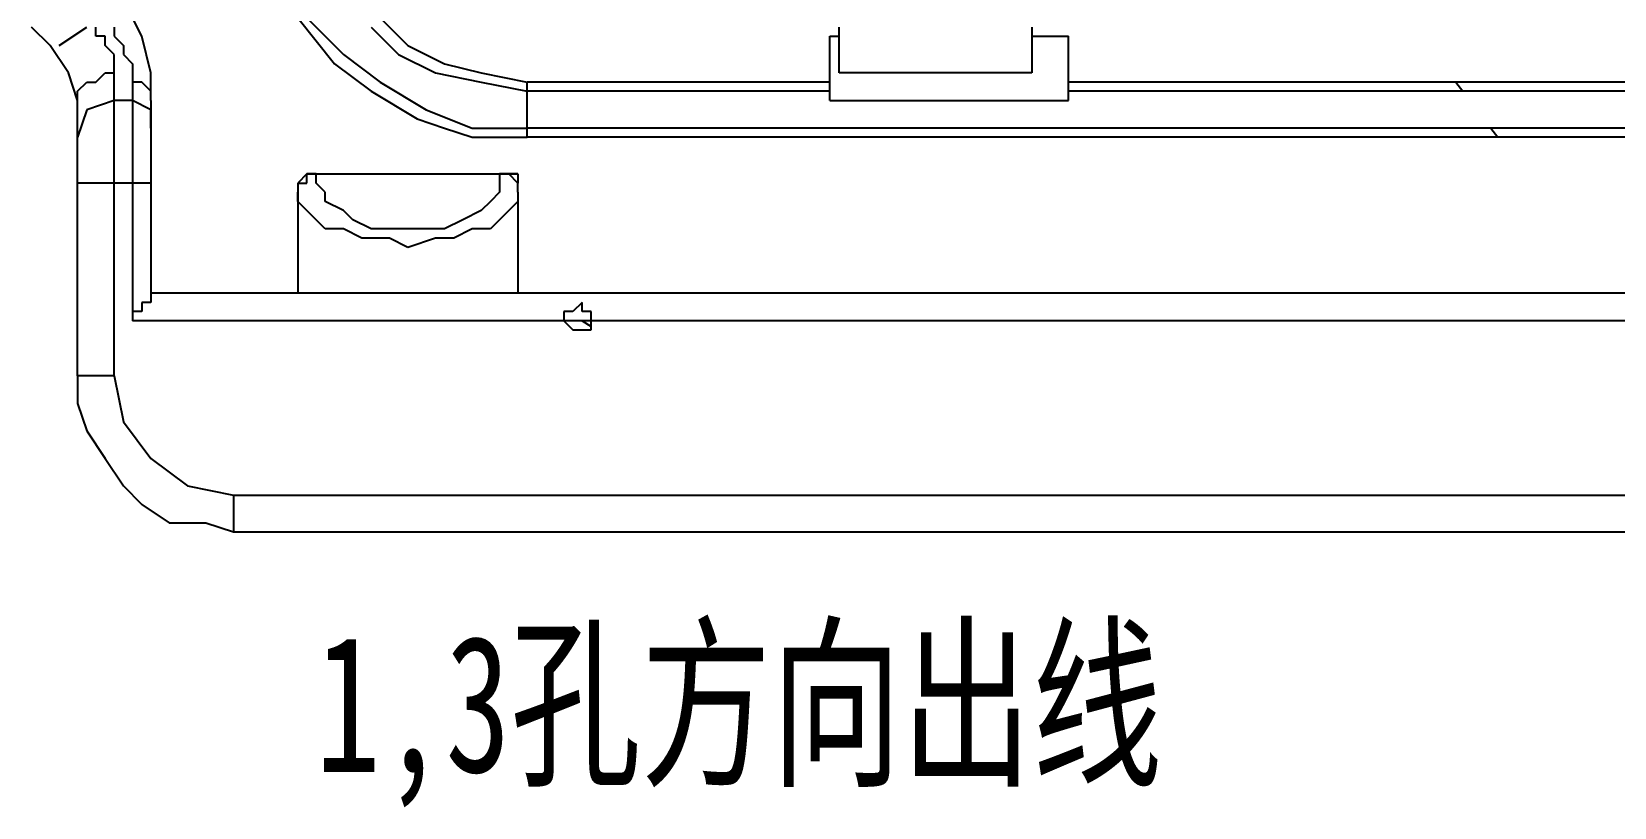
# Model space of a CAD drawing. Header units: inches. Extents: x 47316 to 59086, y 3141 to 11743.
# Drawn here: x 57651.44 to 57680.42, y 7289.83 to 7304.03 of the extents above; entities that cross this region are included whole.
import ezdxf

# ---------------------------------------------------------------- set-up
doc = ezdxf.new("R2010")
doc.units = ezdxf.units.IN
doc.header["$MEASUREMENT"] = 0
doc.styles.get("Standard").update_dxf_attribs({"font": ''})
doc.styles.get('Standard').set_extended_font_data('SimSun')

msp = doc.modelspace()

# ---------------------------------------------------------------- linework, layer by layer
at = {"color": 0, "linetype": 'Continuous', "lineweight": -3}
for p, q in [((57653.452, 7303.949), (57653.284, 7304.285)), ((57656.308, 7304.285), (57656.98, 7303.445)), ((57656.476, 7304.285), (57657.148, 7303.613)), ((57657.82, 7304.285), (57658.324, 7303.781)), ((57651.772, 7303.781), (57651.436, 7304.117)), ((57651.94, 7303.781), (57652.444, 7304.117)), ((57652.612, 7303.949), (57652.612, 7304.117)), ((57652.78, 7303.949), (57652.612, 7303.949)), ((57652.78, 7303.781), (57652.78, 7303.949)), ((57652.948, 7304.117), (57652.948, 7303.949)), ((57652.948, 7303.949), (57653.116, 7303.781)), ((57653.62, 7303.277), (57653.452, 7303.949)), ((57657.652, 7304.117), (57658.156, 7303.613)), ((57666.052, 7302.773), (57666.052, 7303.949)), ((57666.052, 7303.949), (57666.22, 7303.949)), ((57666.22, 7303.277), (57666.22, 7304.117)), ((57669.748, 7304.117), (57669.748, 7303.277)), ((57669.748, 7303.949), (57670.42, 7303.949)), ((57670.42, 7302.773), (57670.42, 7303.949)), ((57652.108, 7303.277), (57651.772, 7303.781)), ((57652.948, 7303.613), (57652.78, 7303.781)), ((57652.78, 7303.781), (57652.78, 7303.781)), ((57652.948, 7303.445), (57652.948, 7303.613)), ((57652.948, 7303.613), (57652.948, 7303.613)), ((57653.116, 7303.781), (57653.116, 7303.781)), ((57653.116, 7303.781), (57653.116, 7303.613)), ((57653.116, 7303.613), (57653.116, 7303.613)), ((57653.116, 7303.613), (57653.284, 7303.445)), ((57657.148, 7303.613), (57657.82, 7303.109)), ((57658.156, 7303.613), (57658.828, 7303.277)), ((57658.324, 7303.781), (57658.996, 7303.445)), ((57652.276, 7302.773), (57652.108, 7303.277)), ((57652.612, 7303.109), (57652.78, 7303.277)), ((57652.78, 7303.277), (57652.78, 7303.277)), ((57652.78, 7303.277), (57652.948, 7303.277)), ((57652.948, 7303.277), (57652.948, 7303.445)), ((57652.948, 7303.445), (57652.948, 7303.445)), ((57652.948, 7297.733), (57652.948, 7303.277)), ((57652.948, 7303.277), (57652.948, 7303.277)), ((57652.948, 7303.277), (57652.948, 7303.277)), ((57653.284, 7303.445), (57653.284, 7303.277)), ((57653.284, 7303.277), (57653.284, 7303.277)), ((57653.284, 7303.277), (57653.284, 7303.109)), ((57653.62, 7302.773), (57653.62, 7303.277)), ((57656.98, 7303.445), (57657.652, 7302.941)), ((57658.828, 7303.277), (57659.668, 7303.109)), ((57658.996, 7303.445), (57659.668, 7303.277)), ((57659.668, 7303.277), (57660.508, 7303.109)), ((57669.748, 7303.277), (57666.22, 7303.277)), ((57652.276, 7302.941), (57652.444, 7303.109)), ((57652.444, 7303.109), (57652.444, 7303.109)), ((57652.444, 7303.109), (57652.444, 7303.109)), ((57652.444, 7303.109), (57652.612, 7303.109)), ((57652.612, 7303.109), (57652.612, 7303.109)), ((57653.284, 7303.109), (57653.284, 7298.741)), ((57653.452, 7303.109), (57653.284, 7303.109)), ((57653.284, 7303.109), (57653.284, 7303.109)), ((57653.62, 7302.941), (57653.452, 7303.109)), ((57653.452, 7303.109), (57653.452, 7303.109)), ((57653.452, 7303.109), (57653.452, 7303.109)), ((57657.82, 7303.109), (57658.66, 7302.605)), ((57659.668, 7303.109), (57660.508, 7302.941)), ((57660.508, 7302.101), (57660.508, 7303.109)), ((57666.052, 7303.109), (57660.508, 7303.109)), ((57680.836, 7303.109), (57670.42, 7303.109)), ((57677.514, 7303.109), (57677.642, 7302.941)), ((57652.276, 7302.773), (57652.276, 7302.941)), ((57652.276, 7302.941), (57652.276, 7302.941)), ((57652.276, 7302.941), (57652.276, 7302.941)), ((57652.276, 7297.733), (57652.276, 7302.773)), ((57652.276, 7302.773), (57652.276, 7302.773)), ((57652.276, 7302.773), (57652.276, 7302.773)), ((57652.948, 7302.773), (57652.444, 7302.605)), ((57653.284, 7302.773), (57652.948, 7302.773)), ((57652.948, 7302.773), (57652.948, 7302.773)), ((57653.62, 7302.605), (57653.284, 7302.773)), ((57653.62, 7302.773), (57653.62, 7302.941)), ((57653.62, 7302.941), (57653.62, 7302.941)), ((57653.62, 7302.941), (57653.62, 7302.941)), ((57653.62, 7302.941), (57653.62, 7302.941)), ((57653.62, 7302.941), (57653.62, 7302.941)), ((57653.62, 7302.773), (57653.62, 7299.245)), ((57653.62, 7302.773), (57653.62, 7302.773)), ((57653.62, 7302.773), (57653.62, 7302.773)), ((57653.62, 7302.773), (57653.62, 7302.773)), ((57657.652, 7302.941), (57658.492, 7302.437)), ((57666.052, 7302.941), (57660.508, 7302.941)), ((57666.052, 7302.773), (57670.42, 7302.773)), ((57680.836, 7302.941), (57670.42, 7302.941)), ((57652.444, 7302.605), (57652.276, 7302.101)), ((57653.62, 7302.269), (57653.62, 7302.605)), ((57658.492, 7302.437), (57658.996, 7302.269)), ((57658.66, 7302.605), (57659.5, 7302.269)), ((57653.62, 7302.269), (57653.62, 7302.269)), ((57658.996, 7302.269), (57659.5, 7302.101)), ((57659.5, 7302.269), (57660.004, 7302.269)), ((57659.5, 7302.101), (57660.004, 7302.101)), ((57660.004, 7302.269), (57660.508, 7302.269)), ((57660.004, 7302.101), (57660.508, 7302.101)), ((57705.532, 7302.269), (57660.508, 7302.269)), ((57705.532, 7302.101), (57660.508, 7302.101)), ((57678.156, 7302.269), (57678.284, 7302.101)), ((57653.62, 7301.261), (57652.276, 7301.261)), ((57656.476, 7301.429), (57656.308, 7301.261)), ((57656.308, 7301.261), (57656.308, 7301.093)), ((57656.308, 7301.261), (57656.308, 7301.261)), ((57656.308, 7301.261), (57656.308, 7301.261)), ((57656.308, 7301.261), (57656.308, 7301.261)), ((57656.308, 7301.261), (57656.308, 7301.261)), ((57656.308, 7301.261), (57656.308, 7301.261)), ((57656.308, 7301.261), (57656.476, 7301.261)), ((57656.476, 7301.429), (57656.476, 7301.429)), ((57656.644, 7301.429), (57656.476, 7301.429)), ((57656.476, 7301.429), (57656.476, 7301.429)), ((57656.476, 7301.429), (57656.476, 7301.429)), ((57656.476, 7301.429), (57656.476, 7301.429)), ((57656.476, 7301.429), (57656.476, 7301.429)), ((57656.476, 7301.261), (57656.476, 7301.429)), ((57656.476, 7301.429), (57656.476, 7301.429)), ((57656.476, 7301.429), (57656.476, 7301.429)), ((57656.476, 7301.429), (57656.476, 7301.429)), ((57656.476, 7301.429), (57656.476, 7301.429)), ((57656.476, 7301.429), (57656.476, 7301.429)), ((57656.476, 7301.429), (57656.476, 7301.429)), ((57656.476, 7301.429), (57656.476, 7301.429)), ((57656.476, 7301.429), (57656.644, 7301.429)), ((57656.476, 7301.261), (57656.476, 7301.261)), ((57656.644, 7301.429), (57656.644, 7301.429)), ((57656.644, 7301.429), (57660.004, 7301.429)), ((57656.644, 7301.429), (57660.004, 7301.429)), ((57656.644, 7301.429), (57656.644, 7301.429)), ((57656.644, 7301.429), (57656.644, 7301.429)), ((57656.644, 7301.429), (57656.644, 7301.429)), ((57656.644, 7301.429), (57656.644, 7301.429)), ((57656.644, 7301.429), (57656.644, 7301.429)), ((57656.644, 7301.429), (57656.644, 7301.429)), ((57656.644, 7301.261), (57656.644, 7301.429)), ((57656.644, 7301.429), (57656.644, 7301.429)), ((57656.644, 7301.429), (57656.644, 7301.429)), ((57656.644, 7301.429), (57656.644, 7301.429)), ((57656.644, 7301.429), (57656.644, 7301.429)), ((57656.644, 7301.429), (57656.644, 7301.429)), ((57656.644, 7301.429), (57656.644, 7301.429)), ((57656.644, 7301.429), (57656.644, 7301.429)), ((57656.644, 7301.429), (57656.644, 7301.429)), ((57656.644, 7301.429), (57656.644, 7301.429)), ((57656.644, 7301.429), (57656.644, 7301.429)), ((57656.644, 7301.429), (57656.644, 7301.429)), ((57656.644, 7301.429), (57656.644, 7301.429)), ((57656.644, 7301.429), (57656.644, 7301.429)), ((57656.644, 7301.429), (57656.644, 7301.429)), ((57656.812, 7301.093), (57656.644, 7301.261)), ((57656.644, 7301.261), (57656.644, 7301.261)), ((57660.004, 7301.429), (57660.004, 7301.429)), ((57660.172, 7301.429), (57660.004, 7301.429)), ((57660.004, 7301.429), (57660.004, 7301.429)), ((57660.004, 7301.429), (57660.004, 7301.429)), ((57660.004, 7301.429), (57660.004, 7301.429)), ((57660.004, 7301.429), (57660.004, 7301.429)), ((57660.004, 7301.429), (57660.004, 7301.429)), ((57660.004, 7301.429), (57660.004, 7301.429)), ((57660.004, 7301.429), (57660.004, 7301.429)), ((57660.004, 7301.429), (57660.004, 7301.429)), ((57660.004, 7301.429), (57660.004, 7301.429)), ((57660.004, 7301.429), (57660.004, 7301.429)), ((57660.004, 7301.429), (57660.004, 7301.429)), ((57660.004, 7301.429), (57660.004, 7301.429)), ((57660.004, 7301.429), (57660.004, 7301.429)), ((57660.004, 7301.429), (57660.004, 7301.429)), ((57660.004, 7301.429), (57660.004, 7301.261)), ((57660.004, 7301.429), (57660.004, 7301.429)), ((57660.004, 7301.429), (57660.004, 7301.429)), ((57660.004, 7301.429), (57660.172, 7301.429)), ((57660.004, 7301.261), (57660.004, 7301.261)), ((57660.004, 7301.261), (57660.004, 7301.093)), ((57660.34, 7301.261), (57660.172, 7301.429)), ((57660.34, 7301.429), (57660.172, 7301.429)), ((57660.172, 7301.429), (57660.172, 7301.429)), ((57660.172, 7301.429), (57660.172, 7301.429)), ((57660.172, 7301.429), (57660.172, 7301.429)), ((57660.172, 7301.429), (57660.172, 7301.429)), ((57660.172, 7301.429), (57660.172, 7301.429)), ((57660.172, 7301.429), (57660.172, 7301.429)), ((57660.172, 7301.429), (57660.172, 7301.429)), ((57660.172, 7301.429), (57660.172, 7301.429)), ((57660.172, 7301.429), (57660.172, 7301.429)), ((57660.172, 7301.429), (57660.172, 7301.429)), ((57660.172, 7301.429), (57660.172, 7301.429)), ((57660.172, 7301.429), (57660.172, 7301.429)), ((57660.172, 7301.429), (57660.172, 7301.429)), ((57660.172, 7301.429), (57660.172, 7301.429)), ((57660.172, 7301.429), (57660.172, 7301.429)), ((57660.172, 7301.429), (57660.172, 7301.429)), ((57660.172, 7301.429), (57660.172, 7301.429)), ((57660.172, 7301.429), (57660.172, 7301.429)), ((57660.172, 7301.429), (57660.172, 7301.429)), ((57660.172, 7301.429), (57660.172, 7301.429)), ((57660.172, 7301.429), (57660.172, 7301.429)), ((57660.172, 7301.429), (57660.172, 7301.429)), ((57660.172, 7301.429), (57660.172, 7301.429)), ((57660.172, 7301.429), (57660.172, 7301.429)), ((57660.172, 7301.429), (57660.172, 7301.429)), ((57660.172, 7301.429), (57660.172, 7301.429)), ((57660.172, 7301.429), (57660.34, 7301.429)), ((57660.34, 7301.429), (57660.34, 7301.429)), ((57660.34, 7301.429), (57660.34, 7301.429)), ((57660.34, 7301.429), (57660.34, 7301.429)), ((57660.34, 7301.429), (57660.34, 7301.429)), ((57660.34, 7301.429), (57660.34, 7301.261)), ((57660.34, 7301.261), (57660.34, 7301.261)), ((57660.34, 7301.261), (57660.34, 7301.261)), ((57660.34, 7301.261), (57660.34, 7301.261)), ((57660.34, 7301.093), (57660.34, 7301.261)), ((57660.34, 7301.261), (57660.34, 7301.261)), ((57660.34, 7301.261), (57660.34, 7301.261)), ((57660.34, 7301.261), (57660.34, 7301.261)), ((57660.34, 7301.261), (57660.34, 7301.261)), ((57660.34, 7301.261), (57660.34, 7301.261)), ((57660.34, 7301.261), (57660.34, 7301.261)), ((57660.34, 7301.261), (57660.34, 7301.261)), ((57656.308, 7301.093), (57656.308, 7299.245)), ((57656.308, 7300.925), (57656.308, 7301.093)), ((57656.812, 7300.925), (57656.812, 7301.093)), ((57656.812, 7301.093), (57656.812, 7301.093)), ((57660.004, 7301.093), (57659.836, 7300.925)), ((57660.004, 7301.093), (57660.004, 7301.093)), ((57660.34, 7301.093), (57660.34, 7299.245)), ((57660.34, 7301.093), (57660.34, 7300.925)), ((57656.476, 7300.757), (57656.308, 7300.925)), ((57656.308, 7300.925), (57656.308, 7300.925)), ((57656.644, 7300.589), (57656.476, 7300.757)), ((57656.476, 7300.757), (57656.476, 7300.757)), ((57657.148, 7300.757), (57656.812, 7300.925)), ((57656.812, 7300.925), (57656.812, 7300.925)), ((57657.316, 7300.589), (57657.148, 7300.757)), ((57657.148, 7300.757), (57657.148, 7300.757)), ((57659.668, 7300.757), (57659.332, 7300.589)), ((57659.836, 7300.925), (57659.668, 7300.757)), ((57659.668, 7300.757), (57659.668, 7300.757)), ((57659.836, 7300.925), (57659.836, 7300.925)), ((57660.172, 7300.757), (57660.004, 7300.589)), ((57660.34, 7300.925), (57660.172, 7300.757)), ((57660.172, 7300.757), (57660.172, 7300.757)), ((57660.34, 7300.925), (57660.34, 7300.925)), ((57656.812, 7300.421), (57656.644, 7300.589)), ((57656.644, 7300.589), (57656.644, 7300.589)), ((57657.148, 7300.421), (57656.812, 7300.421)), ((57656.812, 7300.421), (57656.812, 7300.421)), ((57657.484, 7300.253), (57657.148, 7300.421)), ((57657.148, 7300.421), (57657.148, 7300.421)), ((57657.652, 7300.421), (57657.316, 7300.589)), ((57657.316, 7300.589), (57657.316, 7300.589)), ((57657.988, 7300.421), (57657.652, 7300.421)), ((57657.652, 7300.421), (57657.652, 7300.421)), ((57658.324, 7300.421), (57657.988, 7300.421)), ((57658.66, 7300.421), (57658.324, 7300.421)), ((57658.996, 7300.421), (57658.66, 7300.421)), ((57659.332, 7300.589), (57658.996, 7300.421)), ((57658.996, 7300.421), (57658.996, 7300.421)), ((57659.5, 7300.421), (57659.164, 7300.253)), ((57659.332, 7300.589), (57659.332, 7300.589)), ((57659.836, 7300.421), (57659.5, 7300.421)), ((57659.5, 7300.421), (57659.5, 7300.421)), ((57660.004, 7300.589), (57659.836, 7300.421)), ((57659.836, 7300.421), (57659.836, 7300.421)), ((57660.004, 7300.589), (57660.004, 7300.589)), ((57657.988, 7300.253), (57657.484, 7300.253)), ((57657.484, 7300.253), (57657.484, 7300.253)), ((57658.324, 7300.085), (57657.988, 7300.253)), ((57658.828, 7300.253), (57658.324, 7300.085)), ((57659.164, 7300.253), (57658.828, 7300.253)), ((57659.164, 7300.253), (57659.164, 7300.253)), ((57712.924, 7299.245), (57653.62, 7299.245)), ((57653.62, 7299.245), (57653.62, 7299.077)), ((57653.452, 7298.909), (57653.284, 7298.909)), ((57653.284, 7298.909), (57653.284, 7298.741)), ((57653.62, 7299.077), (57653.452, 7299.077)), ((57653.452, 7299.077), (57653.452, 7298.909)), ((57653.452, 7298.909), (57653.452, 7298.909)), ((57653.452, 7298.909), (57653.452, 7298.909)), ((57653.62, 7299.077), (57653.62, 7299.077)), ((57653.62, 7299.077), (57653.62, 7299.077)), ((57661.348, 7298.909), (57661.18, 7298.909)), ((57661.18, 7298.909), (57661.18, 7298.741)), ((57661.516, 7299.077), (57661.348, 7298.909)), ((57661.348, 7298.909), (57661.348, 7298.909)), ((57661.348, 7298.909), (57661.348, 7298.909)), ((57661.516, 7298.909), (57661.516, 7299.077)), ((57661.684, 7298.909), (57661.516, 7298.909)), ((57661.684, 7298.741), (57661.684, 7298.909)), ((57661.684, 7298.909), (57661.684, 7298.909)), ((57661.684, 7298.909), (57661.684, 7298.909)), ((57713.428, 7298.741), (57653.284, 7298.741)), ((57653.284, 7298.741), (57653.284, 7298.741)), ((57661.18, 7298.741), (57661.18, 7298.741)), ((57661.18, 7298.741), (57661.348, 7298.573)), ((57661.516, 7298.741), (57661.684, 7298.637)), ((57661.684, 7298.573), (57661.684, 7298.741)), ((57661.684, 7298.741), (57661.684, 7298.741)), ((57661.348, 7298.573), (57661.348, 7298.573)), ((57661.348, 7298.573), (57661.348, 7298.573)), ((57661.348, 7298.573), (57661.516, 7298.573)), ((57661.516, 7298.573), (57661.516, 7298.573)), ((57661.516, 7298.573), (57661.684, 7298.573)), ((57661.684, 7298.573), (57661.684, 7298.573)), ((57652.948, 7297.733), (57652.276, 7297.733)), ((57652.276, 7297.733), (57652.276, 7297.733)), ((57652.276, 7297.733), (57652.276, 7297.229)), ((57652.948, 7297.733), (57652.948, 7297.733)), ((57652.948, 7297.733), (57653.116, 7296.893)), ((57652.276, 7297.229), (57652.444, 7296.725)), ((57653.116, 7296.893), (57653.62, 7296.221)), ((57652.444, 7296.725), (57652.78, 7296.221)), ((57652.78, 7296.221), (57653.116, 7295.717)), ((57653.62, 7296.221), (57654.292, 7295.717)), ((57653.116, 7295.717), (57653.452, 7295.381)), ((57654.292, 7295.717), (57655.132, 7295.549)), ((57655.132, 7295.549), (57655.132, 7294.877)), ((57655.132, 7295.549), (57711.58, 7295.549)), ((57653.452, 7295.381), (57653.956, 7295.045)), ((57653.956, 7295.045), (57654.628, 7295.045)), ((57654.628, 7295.045), (57655.132, 7294.877)), ((57655.132, 7294.877), (57711.58, 7294.877))]:
    msp.add_line(p, q, dxfattribs=at)

# ---------------------------------------------------------------- texts
at = {"color": 0, "lineweight": -3, "width": 0.7}
msp.add_text('1,3孔方向出线', height=2.5, dxfattribs=at).set_placement((57656.632, 7290.481))

doc.saveas('drawing.dxf')
